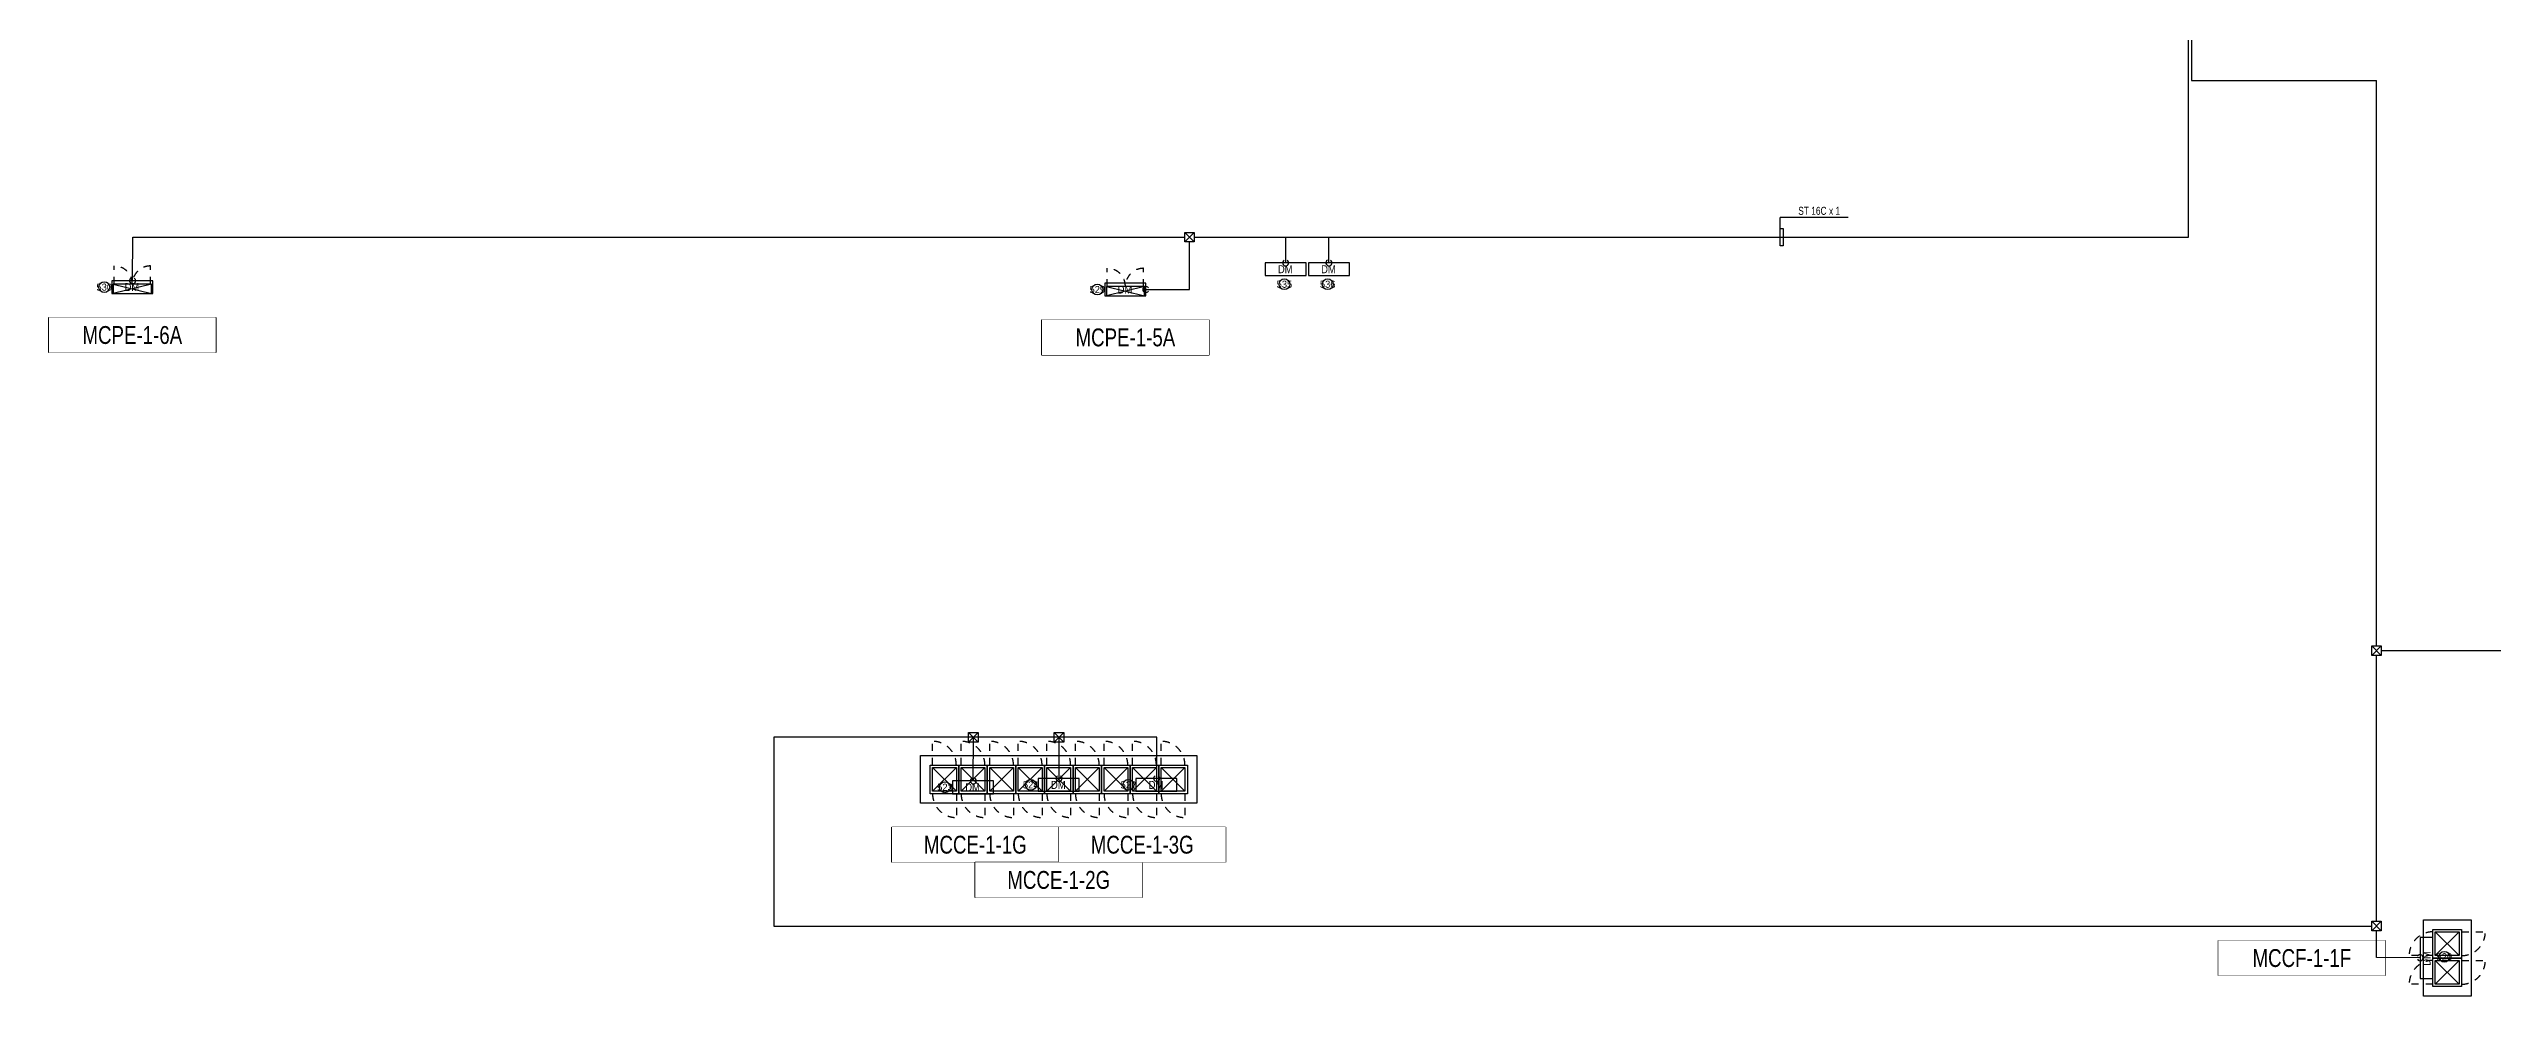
# Model space of a CAD drawing. Header units: millimetres. Extents: x 89450 to 753248, y -530175 to 1209785.
# Drawn here: x 269898 to 321193, y -338500 to -318613 of the extents above; entities that cross this region are included whole.
import ezdxf
from ezdxf.enums import TextEntityAlignment as Align

# ---------------------------------------------------------------- set-up
doc = ezdxf.new("R2010")
doc.units = ezdxf.units.MM
doc.header["$LTSCALE"] = 150
doc.linetypes.add('CONTINOUS', pattern=[0])
doc.linetypes.add('D1', pattern=[3, 1, -1, 1])
for name, color, linetype in [('------01 Motor Control Panel or Center', 4, 'Continuous'), ('------01 Motor Control Panel or Center_Fire', 232, 'Continuous'), ('-----29 Indicator', 1, 'Continuous'), ('-----99 EPMS CABLE DUCT', 4, 'Continuous'), ('-----99 EPMS CONDUIT', 4, 'Continuous'), ('-----99 EPMS DEVICE', 3, 'Continuous')]:
    doc.layers.add(name, color=color, linetype=linetype)
doc.styles.add('ELEC', font='')
doc.styles.get('ELEC').set_extended_font_data('Dotum')

# ---------------------------------------------------------------- blocks, each defined once
blk = doc.blocks.new('MCP_EQUIPMENT-2')
at = {"color": 161}
for p, q in [((200, 400), (0, -400)), ((200, -400), (0, 400))]:
    blk.add_line(p, q, dxfattribs=at)
at = {"color": 161, "linetype": 'D1'}
for p, q in [((200, 380), (580, 380)), ((200, -380), (580, -380))]:
    blk.add_line(p, q, dxfattribs=at)
at = {"color": 161}
blk.add_lwpolyline([(200, 400), (0, 400), (0, -400), (200, -400)], close=True, dxfattribs=at)
at = {"color": 161, "linetype": 'D1'}
for centre, start, end in [((200, 380), 270, 0), ((200, -380), 0, 90)]:
    blk.add_arc(centre, 380, start, end, dxfattribs=at)
blk = doc.blocks.new('A06')
at = {"color": 161}
for p, q in [((-250, 250), (250, -250)), ((250, 250), (-250, -250))]:
    blk.add_line(p, q, dxfattribs=at)
at = {"color": 161, "linetype": 'D1'}
for p, q in [((300, 250), (800, 250)), ((-300, -250), (-800, -250))]:
    blk.add_line(p, q, dxfattribs=at)
at = {"color": 161}
for points in [[(-300, 300), (300, 300), (300, -300), (-300, -300)], [(-250, 250), (250, 250), (250, -250), (-250, -250)]]:
    blk.add_lwpolyline(points, close=True, dxfattribs=at)
at = {"color": 161, "linetype": 'D1'}
for centre, start, end in [((-300, -250), 90, 180), ((300, 250), 270, 0)]:
    blk.add_arc(centre, 500, start, end, dxfattribs=at)

msp = doc.modelspace()

# ---------------------------------------------------------------- linework, layer by layer
at = {"layer": '------01 Motor Control Panel or Center', "linetype": 'CONTINOUS'}
msp.add_lwpolyline([(273402, -324250), (273402, -324990), (269898, -324990), (269898, -324250)], close=True, dxfattribs=at)
at = {"layer": '------01 Motor Control Panel or Center', "linetype": 'CONTINOUS', "elevation": 0}
for points in [[(294251, -324300), (294251, -325040), (290747, -325040), (290747, -324300)], [(291100, -334950), (291100, -335690), (287597, -335690), (287597, -334950)]]:
    msp.add_lwpolyline(points, close=True, dxfattribs=at)
at = {"layer": '------01 Motor Control Panel or Center_Fire', "linetype": 'CONTINOUS', "elevation": 0}
msp.add_lwpolyline([(318950, -337330), (318950, -338070), (315447, -338070), (315447, -337330)], close=True, dxfattribs=at)
at = {"layer": '-----29 Indicator'}
for centre in [(271061, -323615), (291910, -323665, 0), (295838, -323554), (296746, -323554), (288711, -334115, 0), (290511, -334065, 0), (292561, -334065, 0), (320190, -337674)]:
    msp.add_circle(centre, 114, dxfattribs=at)
at = {"layer": '-----99 EPMS CABLE DUCT'}
for p, q in [((295864, -323105), (295864, -322565)), ((296772, -323105), (296772, -322565))]:
    msp.add_line(p, q, dxfattribs=at)
at = {"layer": '-----99 EPMS CONDUIT'}
for p, q in [((314816, -322565), (314816, -317950)), ((314884, -317950), (314884, -319279)), ((314884, -319279), (318765, -319279)), ((318765, -331148), (318765, -319279)), ((271658, -322565), (293745, -322565)), ((293945, -322465, 0), (293745, -322665, 0)), ((293745, -322465, 0), (293945, -322665, 0)), ((293945, -322565), (314816, -322565)), ((306245, -322746), (306245, -322156)), ((307673, -322156), (306245, -322156)), ((293845, -323666, 0), (293845, -322665, 0)), ((318865, -331148), (318665, -331348)), ((318665, -331148), (318865, -331348)), ((318765, -336929), (318765, -331348)), ((289408, -332965, 0), (289208, -333165, 0)), ((289208, -332965, 0), (289408, -333165, 0)), ((291207, -332965, 0), (291007, -333165, 0)), ((291007, -332965, 0), (291207, -333165, 0))]:
    msp.add_line(p, q, dxfattribs=at)
at = {"layer": '-----99 EPMS CONDUIT', "elevation": 0}
for points in [[(293745, -322465), (293945, -322465), (293945, -322665), (293745, -322665)], [(306245, -322746), (306245, -322383), (306305, -322383), (306305, -322746)], [(318665, -331148), (318865, -331148), (318865, -331348), (318665, -331348)], [(289208, -332965), (289408, -332965), (289408, -333165), (289208, -333165)], [(291007, -332965), (291207, -332965), (291207, -333165), (291007, -333165)]]:
    msp.add_lwpolyline(points, close=True, dxfattribs=at)
at = {"layer": '-----99 EPMS CONDUIT'}
for points in [[(271656, -323480, 0), (271658, -322565, 0)], [(292929, -323665, 0), (293845, -323666, 0)], [(323335, -331252, 0), (323034, -331252, 0), (318865, -331248, 0)], [(289306, -333980, 0), (289308, -333065, 0)], [(291106, -333930, 0), (291107, -333065, 0)], [(293156, -333930, 0), (293157, -333065, 0)]]:
    msp.add_polyline3d(points, dxfattribs=at)
for centre, start, end in [((295864, -323105), 120, 60), ((296772, -323105), 120, 60), ((271656, -323480), 120, 60), ((292929, -323665, 0), 30, 330), ((291106, -333930, 0), 120, 60), ((293156, -333930, 0), 120, 60), ((289306, -333980, 0), 120, 60), ((319680, -337694), 210, 150)]:
    msp.add_arc(centre, 63.8, start, end, dxfattribs=at)
at = {"layer": '-----99 EPMS DEVICE', "color": 2, "elevation": 0}
for points in [[(296294, -323105), (295434, -323105), (295434, -323374), (296294, -323374)], [(297202, -323105), (296342, -323105), (296342, -323374), (297202, -323374)], [(292929, -323530), (292069, -323530), (292069, -323800), (292929, -323800)], [(289730, -333980), (288870, -333980), (288870, -334250), (289730, -334250)], [(291530, -333930), (290670, -333930), (290670, -334200), (291530, -334200)], [(293580, -333930), (292720, -333930), (292720, -334200), (293580, -334200)], [(319680, -337270), (319680, -338130), (319950, -338130), (319950, -337270)]]:
    msp.add_lwpolyline(points, close=True, dxfattribs=at)
at = {"layer": '-----99 EPMS DEVICE', "color": 2}
msp.add_lwpolyline([(272080, -323480), (271220, -323480), (271220, -323750), (272080, -323750)], close=True, dxfattribs=at)
at = {"elevation": 0}
for points in [[(294000, -334450), (288200, -334450), (288200, -333450), (294000, -333450)], [(319750, -338500), (319750, -336900), (320750, -336900), (320750, -338500)]]:
    msp.add_lwpolyline(points, close=True, dxfattribs=at)

# ---------------------------------------------------------------- block references
at = {"layer": '------01 Motor Control Panel or Center'}
for name, p, rotation in [('MCP_EQUIPMENT-2', (271650, -323750), 89.99999999999999), ('MCP_EQUIPMENT-2', (271650, -323750), 89.99999999999999), ('MCP_EQUIPMENT-2', (292499, -323800, 0), 89.99999999999999), ('MCP_EQUIPMENT-2', (292499, -323800, 0), 89.99999999999999), ('A06', (288700, -333950, 0), 89.99999999999997), ('A06', (289300, -333950, 0), 89.99999999999997), ('A06', (289900, -333950, 0), 89.99999999999997), ('A06', (290500, -333950, 0), 89.99999999999997), ('A06', (291100, -333950, 0), 89.99999999999997), ('A06', (291700, -333950, 0), 89.99999999999997), ('A06', (292300, -333950, 0), 89.99999999999997), ('A06', (292900, -333950, 0), 89.99999999999997), ('A06', (293500, -333950, 0), 89.99999999999997)]:
    msp.add_blockref(name, p, dxfattribs=dict(at, rotation=rotation))
for p in [(320250, -337400), (320250, -337400), (320250, -338000), (320250, -338000)]:
    msp.add_blockref('A06', p, dxfattribs=at)

# ---------------------------------------------------------------- texts
at = {"layer": '-----29 Indicator', "style": 'ELEC'}
for s, p in [('530', (271061, -323615)), ('529', (291910, -323665, 0)), ('535', (295838, -323554)), ('536', (296746, -323554)), ('523', (288711, -334115, 0)), ('524', (290511, -334065, 0)), ('522', (292561, -334065, 0))]:
    msp.add_text(s, height=150, dxfattribs=at).set_placement(p, align=Align.MIDDLE_CENTER)
msp.add_text('520', height=150, rotation=360, dxfattribs=at).set_placement((320190, -337674), align=Align.MIDDLE_CENTER)
at = {"layer": '-----99 EPMS CONDUIT', "style": 'ELEC', "width": 0.8}
msp.add_text('ST 16C x 1', height=168, dxfattribs=at).set_placement((307064, -322013), align=Align.MIDDLE_CENTER)
at = {"layer": '-----99 EPMS DEVICE', "color": 2, "style": 'ELEC', "width": 0.9}
for p in [(271641, -323615), (292490, -323665, 0), (295855, -323239), (296762, -323239), (289291, -334115, 0), (291091, -334065, 0), (293141, -334065, 0)]:
    msp.add_text('DM', height=168, dxfattribs=at).set_placement(p, align=Align.MIDDLE)
msp.add_text('DM', height=168, rotation=90, dxfattribs=at).set_placement((319815, -337709), align=Align.MIDDLE)

# ---------------------------------------------------------------- next in the draw order: wipeouts: each hides what was drawn before it
at = {"color": 1}
for points in [[(269898, -324250), (273402, -324250), (273402, -324990), (269898, -324990)], [(290747, -324300), (294251, -324300), (294251, -325040), (290747, -325040)]]:
    msp.add_wipeout(points, dxfattribs=at).dxf.layer = '------01 Motor Control Panel or Center'
msp.add_wipeout([(287597, -334950), (291100, -334950), (291100, -335690), (287597, -335690)]).translate(0, 0, 0).dxf.layer = '------01 Motor Control Panel or Center'
msp.add_wipeout([(315447, -337330), (318950, -337330), (318950, -338070), (315447, -338070)]).dxf.layer = '------01 Motor Control Panel or Center_Fire'

# ---------------------------------------------------------------- next in the draw order: linework, layer by layer
at = {"layer": '------01 Motor Control Panel or Center', "linetype": 'CONTINOUS'}
msp.add_lwpolyline([(273402, -324250), (273402, -324990), (269898, -324990), (269898, -324250)], close=True, dxfattribs=at)
at = {"layer": '------01 Motor Control Panel or Center', "linetype": 'CONTINOUS', "elevation": 0}
for points in [[(294251, -324300), (294251, -325040), (290747, -325040), (290747, -324300)], [(292852, -335690), (292852, -336430), (289348, -336430), (289348, -335690)]]:
    msp.add_lwpolyline(points, close=True, dxfattribs=at)
at = {"layer": '------01 Motor Control Panel or Center_Fire', "linetype": 'CONTINOUS', "elevation": 0}
msp.add_lwpolyline([(318950, -337330), (318950, -338070), (315447, -338070), (315447, -337330)], close=True, dxfattribs=at)

# ---------------------------------------------------------------- next in the draw order: block references
at = {"layer": '------01 Motor Control Panel or Center', "rotation": 89.99999999999997}
for p in [(288700, -333950, 0), (289300, -333950, 0), (289900, -333950, 0), (290500, -333950, 0)]:
    msp.add_blockref('A06', p, dxfattribs=at)

# ---------------------------------------------------------------- next in the draw order: texts
at = {"layer": '------01 Motor Control Panel or Center', "linetype": 'CONTINOUS', "style": 'ELEC', "width": 0.8}
for s, p in [('MCPE-1-6A', (271650, -324620)), ('MCPE-1-5A', (292499, -324670, 0)), ('MCCE-1-1G', (289348, -335320, 0))]:
    msp.add_text(s, height=375, dxfattribs=at).set_placement(p, align=Align.MIDDLE)
at = {"layer": '------01 Motor Control Panel or Center_Fire', "linetype": 'CONTINOUS', "style": 'ELEC', "width": 0.8}
msp.add_text('MCCF-1-1F', height=375, dxfattribs=at).set_placement((317198, -337700), align=Align.MIDDLE)

# ---------------------------------------------------------------- next in the draw order: wipeouts: each hides what was drawn before it
at = {"color": 1}
for points in [[(269898, -324250), (273402, -324250), (273402, -324990), (269898, -324990)], [(290747, -324300), (294251, -324300), (294251, -325040), (290747, -325040)]]:
    msp.add_wipeout(points, dxfattribs=at).dxf.layer = '------01 Motor Control Panel or Center'
msp.add_wipeout([(289348, -335690), (292852, -335690), (292852, -336430), (289348, -336430)]).translate(0, 0, 0).dxf.layer = '------01 Motor Control Panel or Center'
msp.add_wipeout([(315447, -337330), (318950, -337330), (318950, -338070), (315447, -338070)]).dxf.layer = '------01 Motor Control Panel or Center_Fire'

# ---------------------------------------------------------------- next in the draw order: linework, layer by layer
at = {"layer": '------01 Motor Control Panel or Center', "linetype": 'CONTINOUS', "elevation": 0}
msp.add_lwpolyline([(294603, -334950), (294603, -335690), (291100, -335690), (291100, -334950)], close=True, dxfattribs=at)
at = {"layer": '-----99 EPMS CONDUIT'}
for p, q in [((318865, -336929, 0), (318665, -337129, 0)), ((318665, -336929, 0), (318865, -337129, 0)), ((318765, -337692), (318765, -337129))]:
    msp.add_line(p, q, dxfattribs=at)
at = {"layer": '-----99 EPMS CONDUIT', "elevation": 0}
msp.add_lwpolyline([(318665, -336929), (318865, -336929), (318865, -337129), (318665, -337129)], close=True, dxfattribs=at)
at = {"layer": '-----99 EPMS CONDUIT'}
msp.add_polyline3d([(319680, -337694, 0), (318765, -337692, 0)], dxfattribs=at)

# ---------------------------------------------------------------- next in the draw order: texts
at = {"layer": '------01 Motor Control Panel or Center', "linetype": 'CONTINOUS', "style": 'ELEC', "width": 0.8}
for s, p in [('MCPE-1-6A', (271650, -324620)), ('MCPE-1-5A', (292499, -324670, 0)), ('MCCE-1-2G', (291100, -336060, 0))]:
    msp.add_text(s, height=375, dxfattribs=at).set_placement(p, align=Align.MIDDLE)
at = {"layer": '------01 Motor Control Panel or Center_Fire', "linetype": 'CONTINOUS', "style": 'ELEC', "width": 0.8}
msp.add_text('MCCF-1-1F', height=375, dxfattribs=at).set_placement((317198, -337700), align=Align.MIDDLE)

# ---------------------------------------------------------------- next in the draw order: wipeouts: each hides what was drawn before it
msp.add_wipeout([(291100, -334950), (294603, -334950), (294603, -335690), (291100, -335690)]).translate(0, 0, 0).dxf.layer = '------01 Motor Control Panel or Center'

# ---------------------------------------------------------------- next in the draw order: linework, layer by layer
at = {"layer": '------01 Motor Control Panel or Center', "linetype": 'CONTINOUS', "elevation": 0}
msp.add_lwpolyline([(291100, -334950), (291100, -335690), (287597, -335690), (287597, -334950)], close=True, dxfattribs=at)

# ---------------------------------------------------------------- next in the draw order: block references
at = {"layer": '------01 Motor Control Panel or Center', "rotation": 89.99999999999997}
for p in [(291100, -333950, 0), (291700, -333950, 0), (292300, -333950, 0), (292900, -333950, 0), (293500, -333950, 0)]:
    msp.add_blockref('A06', p, dxfattribs=at)

# ---------------------------------------------------------------- next in the draw order: texts
at = {"layer": '------01 Motor Control Panel or Center', "linetype": 'CONTINOUS', "style": 'ELEC', "width": 0.8}
msp.add_text('MCCE-1-3G', height=375, dxfattribs=at).set_placement((292852, -335320, 0), align=Align.MIDDLE)

# ---------------------------------------------------------------- next in the draw order: wipeouts: each hides what was drawn before it
msp.add_wipeout([(287597, -334950), (291100, -334950), (291100, -335690), (287597, -335690)]).translate(0, 0, 0).dxf.layer = '------01 Motor Control Panel or Center'

# ---------------------------------------------------------------- next in the draw order: linework, layer by layer
at = {"layer": '------01 Motor Control Panel or Center', "linetype": 'CONTINOUS', "elevation": 0}
msp.add_lwpolyline([(292852, -335690), (292852, -336430), (289348, -336430), (289348, -335690)], close=True, dxfattribs=at)

# ---------------------------------------------------------------- next in the draw order: texts
at = {"layer": '------01 Motor Control Panel or Center', "linetype": 'CONTINOUS', "style": 'ELEC', "width": 0.8}
msp.add_text('MCCE-1-1G', height=375, dxfattribs=at).set_placement((289348, -335320, 0), align=Align.MIDDLE)

# ---------------------------------------------------------------- next in the draw order: wipeouts: each hides what was drawn before it
msp.add_wipeout([(289348, -335690), (292852, -335690), (292852, -336430), (289348, -336430)]).translate(0, 0, 0).dxf.layer = '------01 Motor Control Panel or Center'

# ---------------------------------------------------------------- next in the draw order: linework, layer by layer
at = {"layer": '------01 Motor Control Panel or Center', "linetype": 'CONTINOUS', "elevation": 0}
msp.add_lwpolyline([(294603, -334950), (294603, -335690), (291100, -335690), (291100, -334950)], close=True, dxfattribs=at)

# ---------------------------------------------------------------- next in the draw order: texts
at = {"layer": '------01 Motor Control Panel or Center', "linetype": 'CONTINOUS', "style": 'ELEC', "width": 0.8}
msp.add_text('MCCE-1-2G', height=375, dxfattribs=at).set_placement((291100, -336060, 0), align=Align.MIDDLE)

# ---------------------------------------------------------------- next in the draw order: wipeouts: each hides what was drawn before it
msp.add_wipeout([(291100, -334950), (294603, -334950), (294603, -335690), (291100, -335690)]).translate(0, 0, 0).dxf.layer = '------01 Motor Control Panel or Center'

# ---------------------------------------------------------------- next in the draw order: linework, layer by layer
at = {"layer": '-----99 EPMS CONDUIT', "elevation": 0}
msp.add_lwpolyline([(293157, -333065), (285116, -333065), (285116, -337029), (318665, -337029)], dxfattribs=at)

# ---------------------------------------------------------------- next in the draw order: texts
at = {"layer": '------01 Motor Control Panel or Center', "linetype": 'CONTINOUS', "style": 'ELEC', "width": 0.8}
msp.add_text('MCCE-1-3G', height=375, dxfattribs=at).set_placement((292852, -335320, 0), align=Align.MIDDLE)

doc.saveas('drawing.dxf')
